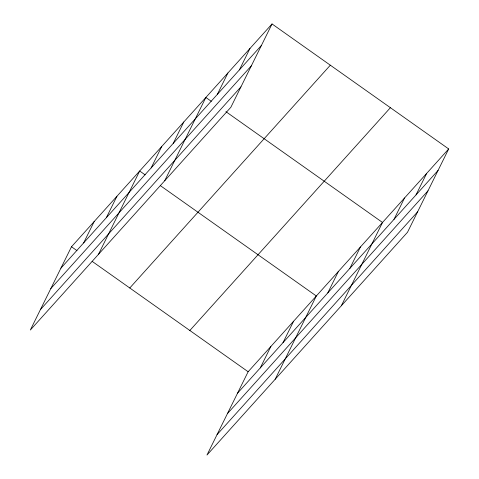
<?xml version="1.0" encoding="UTF-8"?>
<svg xmlns="http://www.w3.org/2000/svg" width="479" height="479" viewBox="0 0 479 479"><rect width="100%" height="100%" fill="white"/><g stroke="black" fill="none" stroke-linecap="round" stroke-linejoin="round"><path stroke-width="0.72" d="M272.042 23.95L71.491 246.751L30.315 330.055L230.866 107.26L272.042 23.95L448.685 148.945L407.509 232.249L206.958 455.05L248.134 371.74L448.685 148.945M83.621 242.937L94.219 221.496M106.35 217.682L116.948 196.246M98.5 254.307L139.676 170.997L145.143 174.865M151.142 167.925L161.734 146.49M173.2 143.419L183.798 121.983M164.686 180.781L205.856 97.471L211.323 101.338M217.322 94.405L227.92 72.964M239.386 69.892L249.978 48.457M260.271 367.926L270.863 346.491M282.999 342.677L293.591 321.241M275.15 379.296L316.32 295.986L160.321 185.607M327.786 292.92L338.384 271.479M349.85 268.408L360.442 246.972M341.329 305.776L382.505 222.466L225.896 111.655M393.972 219.394L404.563 197.959M416.029 194.887L426.627 173.452M60.893 268.186L261.444 45.385M50.804 288.603L251.355 65.803M40.404 309.638L240.955 86.843M129.779 287.993L330.33 65.198M189.84 330.492L390.391 107.697M237.542 393.175L438.093 170.38M227.447 413.593L427.998 190.798M217.053 434.633L417.604 211.832M71.491 246.751L76.951 250.613M92.136 261.354L248.134 371.74"/></g></svg>
